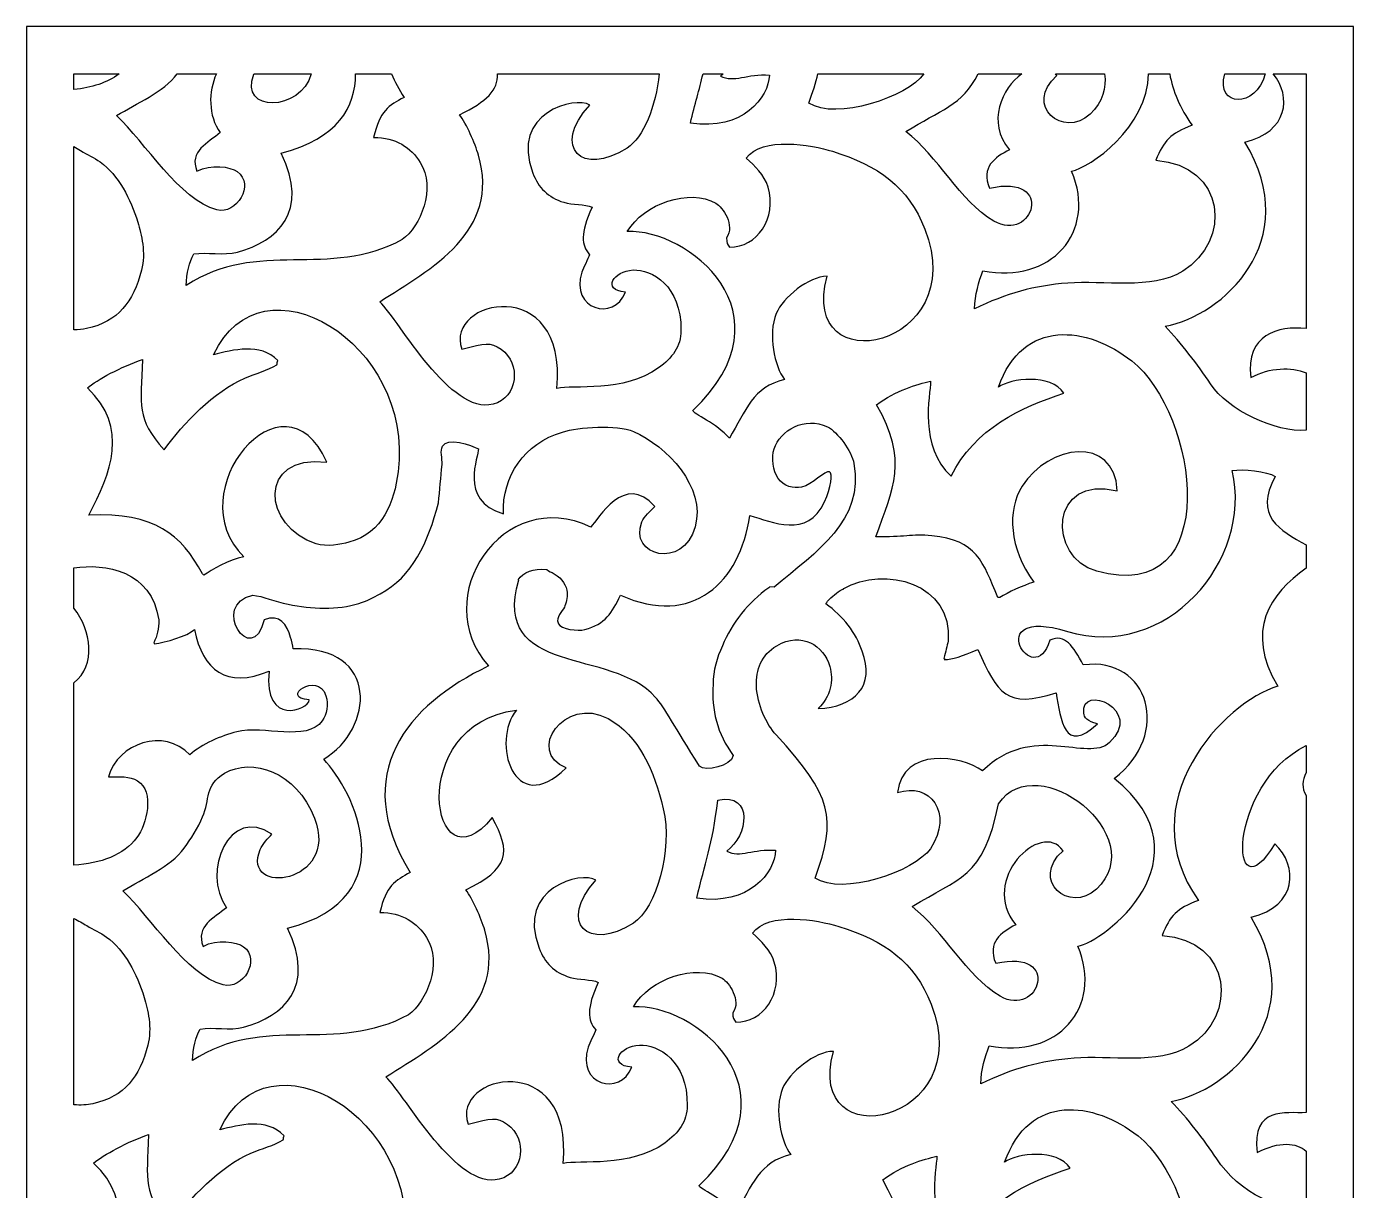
# Model space of a CAD drawing. Header units: centimetres. Extents: x 12.3 to 27.5, y -9.5 to 9.5.
# Drawn here: x 20.25 to 27.5, y 3.13 to 9.5 of the extents above; entities that cross this region are included whole.
import ezdxf

# ---------------------------------------------------------------- set-up
doc = ezdxf.new("R2010")
doc.units = ezdxf.units.CM
doc.header["$MEASUREMENT"] = 0
doc.layers.add('layer 1', color=7, linetype='Continuous')

msp = doc.modelspace()

# ---------------------------------------------------------------- linework, layer by layer
at = {"layer": 'layer 1', "color": 250}
for points, knots in [([(20.24544, -9.50001), (20.24544, -9.50001), (20.24544, 9.50001), (20.24544, 9.50001), (20.24544, 9.50001), (20.24544, 9.50001), (27.49999, 9.50001), (27.49999, 9.50001), (27.49999, 9.50001), (27.49999, 9.50001), (27.49999, -9.50001), (27.49999, -9.50001), (27.49999, -9.50001), (27.49999, -9.50001), (20.24544, -9.50001), (20.24544, -9.50001)], [0, 0, 0, 0, 0.2, 0.2, 0.2, 0.2, 0.4, 0.4, 0.4, 0.4, 0.6, 0.6, 0.6, 0.6, 1, 1, 1, 1]), ([(20.50453, 9.15568), (20.6018, 9.16544), (20.68674, 9.19218), (20.75177, 9.24092), (20.75177, 9.24092), (20.75177, 9.24092), (20.50453, 9.24092), (20.50453, 9.24092), (20.50453, 9.24092), (20.50453, 9.24092), (20.50453, 9.15568), (20.50453, 9.15568)], [0, 0, 0, 0, 0.25, 0.25, 0.25, 0.25, 0.5, 0.5, 0.5, 0.5, 1, 1, 1, 1]), ([(21.06976, 9.24092), (20.9932, 9.13972), (20.84633, 9.08071), (20.73787, 9.01272), (20.73787, 9.01272), (20.89406, 8.86561), (21.08095, 8.5523), (21.28661, 8.49733), (21.28661, 8.49733), (21.39316, 8.46884), (21.49493, 8.63668), (21.39742, 8.70654), (21.39742, 8.70654), (21.35927, 8.73387), (21.25338, 8.75042), (21.17666, 8.70823), (21.17666, 8.70823), (21.1328, 8.81901), (21.23771, 8.86358), (21.30418, 8.91979), (21.30418, 8.91979), (21.23819, 9.01273), (21.23904, 9.14535), (21.28325, 9.24092), (21.28325, 9.24092), (21.28325, 9.24092), (21.06976, 9.24092), (21.06976, 9.24092)], [0, 0, 0, 0, 0.125, 0.125, 0.125, 0.125, 0.25, 0.25, 0.25, 0.25, 0.375, 0.375, 0.375, 0.375, 0.5, 0.5, 0.5, 0.5, 0.625, 0.625, 0.625, 0.625, 0.75, 0.75, 0.75, 0.75, 1, 1, 1, 1]), ([(22.0441, 9.24092), (22.04524, 9.06187), (21.94827, 8.8875), (21.63764, 8.80735), (21.63764, 8.80735), (21.79319, 8.48544), (21.62025, 8.32763), (21.39803, 8.26637), (21.39803, 8.26637), (21.32397, 8.24595), (21.22999, 8.26873), (21.16011, 8.25643), (21.16011, 8.25643), (21.13464, 8.21361), (21.12116, 8.14906), (21.1188, 8.08398), (21.1188, 8.08398), (21.51133, 8.34151), (21.89514, 8.11467), (22.29975, 8.3346), (22.29975, 8.3346), (22.39842, 8.40444), (22.48627, 8.61694), (22.3982, 8.75673), (22.3982, 8.75673), (22.34746, 8.83727), (22.26355, 8.89594), (22.14321, 8.89281), (22.14321, 8.89281), (22.17556, 9.03883), (22.22653, 9.06818), (22.30925, 9.11252), (22.30925, 9.11252), (22.28216, 9.15638), (22.25944, 9.19917), (22.24066, 9.24092), (22.24066, 9.24092), (22.24066, 9.24092), (22.0441, 9.24092), (22.0441, 9.24092)], [0, 0, 0, 0, 0.0909091, 0.0909091, 0.0909091, 0.0909091, 0.1818182, 0.1818182, 0.1818182, 0.1818182, 0.2727273, 0.2727273, 0.2727273, 0.2727273, 0.3636364, 0.3636364, 0.3636364, 0.3636364, 0.4545455, 0.4545455, 0.4545455, 0.4545455, 0.5454545, 0.5454545, 0.5454545, 0.5454545, 0.6363636, 0.6363636, 0.6363636, 0.6363636, 0.7272727, 0.7272727, 0.7272727, 0.7272727, 0.8181818, 0.8181818, 0.8181818, 0.8181818, 1, 1, 1, 1]), ([(21.4897, 9.24092), (21.48936, 9.24016), (21.48903, 9.23941), (21.48873, 9.23867), (21.48873, 9.23867), (21.40108, 9.02571), (21.7478, 9.03433), (21.80161, 9.24092), (21.80161, 9.24092), (21.80161, 9.24092), (21.4897, 9.24092), (21.4897, 9.24092)], [0, 0, 0, 0, 0.25, 0.25, 0.25, 0.25, 0.5, 0.5, 0.5, 0.5, 1, 1, 1, 1]), ([(22.81992, 9.24092), (22.82381, 9.15436), (22.76321, 9.08945), (22.61262, 9.01758), (22.61262, 9.01758), (22.6514, 8.96733), (22.69674, 8.86238), (22.71624, 8.79648), (22.71624, 8.79648), (22.83914, 8.38094), (22.45702, 8.17206), (22.17618, 7.99539), (22.17618, 7.99539), (22.28892, 7.88387), (22.56191, 7.37512), (22.79568, 7.43466), (22.79568, 7.43466), (22.93274, 7.46956), (22.95041, 7.65842), (22.84052, 7.73493), (22.84052, 7.73493), (22.77711, 7.77907), (22.7555, 7.76693), (22.62585, 7.73629), (22.62585, 7.73629), (22.52628, 8.00639), (23.20205, 8.15497), (23.14524, 7.52094), (23.14524, 7.52094), (23.2331, 7.54174), (23.51127, 7.49566), (23.70027, 7.63274), (23.70027, 7.63274), (23.77591, 7.68762), (23.82297, 7.74971), (23.82343, 7.83855), (23.82343, 7.83855), (23.82469, 8.08355), (23.66513, 8.17304), (23.5618, 8.16861), (23.5618, 8.16861), (23.45519, 8.16405), (23.38636, 8.05964), (23.51974, 8.04738), (23.51974, 8.04738), (23.45845, 7.88526), (23.21527, 7.95199), (23.28157, 8.15673), (23.28157, 8.15673), (23.28903, 8.17977), (23.31613, 8.22948), (23.32306, 8.25161), (23.32306, 8.25161), (23.27832, 8.30706), (23.27123, 8.3658), (23.33705, 8.51153), (23.33705, 8.51153), (23.29789, 8.53007), (23.22955, 8.52391), (23.18248, 8.53864), (23.18248, 8.53864), (23.0957, 8.56579), (23.04396, 8.61871), (23.01331, 8.69863), (23.01331, 8.69863), (22.88623, 9.02998), (23.24887, 9.12183), (23.32425, 9.07037), (23.32425, 9.07037), (23.1136, 8.83801), (23.28244, 8.67655), (23.52872, 8.83515), (23.52872, 8.83515), (23.61656, 8.89171), (23.68745, 9.06533), (23.70412, 9.24092), (23.70412, 9.24092), (23.70412, 9.24092), (22.81992, 9.24092), (22.81992, 9.24092)], [0, 0, 0, 0, 0.047619, 0.047619, 0.047619, 0.047619, 0.0952381, 0.0952381, 0.0952381, 0.0952381, 0.1428571, 0.1428571, 0.1428571, 0.1428571, 0.1904762, 0.1904762, 0.1904762, 0.1904762, 0.2380952, 0.2380952, 0.2380952, 0.2380952, 0.2857143, 0.2857143, 0.2857143, 0.2857143, 0.3333333, 0.3333333, 0.3333333, 0.3333333, 0.3809524, 0.3809524, 0.3809524, 0.3809524, 0.4285714, 0.4285714, 0.4285714, 0.4285714, 0.4761905, 0.4761905, 0.4761905, 0.4761905, 0.5238095, 0.5238095, 0.5238095, 0.5238095, 0.5714286, 0.5714286, 0.5714286, 0.5714286, 0.6190476, 0.6190476, 0.6190476, 0.6190476, 0.6666667, 0.6666667, 0.6666667, 0.6666667, 0.7142857, 0.7142857, 0.7142857, 0.7142857, 0.7619048, 0.7619048, 0.7619048, 0.7619048, 0.8095238, 0.8095238, 0.8095238, 0.8095238, 0.8571429, 0.8571429, 0.8571429, 0.8571429, 0.9047619, 0.9047619, 0.9047619, 0.9047619, 1, 1, 1, 1]), ([(23.94401, 9.24092), (23.92322, 9.15335), (23.90005, 9.07788), (23.8751, 8.97177), (23.8751, 8.97177), (24.16026, 8.92801), (24.30362, 9.11178), (24.30665, 9.23405), (24.30665, 9.23405), (24.18668, 9.24446), (24.11185, 9.19003), (24.03924, 9.22929), (24.03924, 9.22929), (24.04435, 9.23286), (24.0493, 9.23676), (24.05408, 9.24092), (24.05408, 9.24092), (24.05408, 9.24092), (23.94401, 9.24092), (23.94401, 9.24092)], [0, 0, 0, 0, 0.1666667, 0.1666667, 0.1666667, 0.1666667, 0.3333333, 0.3333333, 0.3333333, 0.3333333, 0.5, 0.5, 0.5, 0.5, 0.6666667, 0.6666667, 0.6666667, 0.6666667, 1, 1, 1, 1]), ([(24.5717, 9.24092), (24.56036, 9.19308), (24.54364, 9.14088), (24.52225, 9.08181), (24.52225, 9.08181), (24.66951, 8.98286), (25.06224, 9.11508), (25.15134, 9.24092), (25.15134, 9.24092), (25.15134, 9.24092), (24.5717, 9.24092), (24.5717, 9.24092)], [0, 0, 0, 0, 0.25, 0.25, 0.25, 0.25, 0.5, 0.5, 0.5, 0.5, 1, 1, 1, 1]), ([(25.44813, 9.24092), (25.36322, 9.06901), (25.23929, 9.04236), (25.05241, 8.92556), (25.05241, 8.92556), (25.22805, 8.79319), (25.3473, 8.54502), (25.5344, 8.43591), (25.5344, 8.43591), (25.74553, 8.31279), (25.87664, 8.69838), (25.50983, 8.61599), (25.50983, 8.61599), (25.46107, 8.73018), (25.53978, 8.78516), (25.61918, 8.82619), (25.61918, 8.82619), (25.49345, 8.97784), (25.57699, 9.16272), (25.68727, 9.24092), (25.68727, 9.24092), (25.68727, 9.24092), (25.44813, 9.24092), (25.44813, 9.24092)], [0, 0, 0, 0, 0.1428571, 0.1428571, 0.1428571, 0.1428571, 0.2857143, 0.2857143, 0.2857143, 0.2857143, 0.4285714, 0.4285714, 0.4285714, 0.4285714, 0.5714286, 0.5714286, 0.5714286, 0.5714286, 0.7142857, 0.7142857, 0.7142857, 0.7142857, 1, 1, 1, 1]), ([(26.37895, 9.24092), (26.38053, 8.95303), (26.05485, 8.72397), (25.9592, 8.70958), (25.9592, 8.70958), (26.10069, 8.37476), (25.84336, 8.08947), (25.47453, 8.1647), (25.47453, 8.1647), (25.45199, 8.10479), (25.43039, 8.0346), (25.42765, 7.95586), (25.42765, 7.95586), (25.60148, 8.04093), (25.75437, 8.08248), (25.93861, 8.09707), (25.93861, 8.09707), (26.12951, 8.11218), (26.39799, 8.05821), (26.56626, 8.16197), (26.56626, 8.16197), (26.83551, 8.32797), (26.80468, 8.74082), (26.419, 8.76841), (26.419, 8.76841), (26.4634, 8.87679), (26.49855, 8.91371), (26.618, 8.95981), (26.618, 8.95981), (26.55108, 9.05372), (26.51228, 9.14832), (26.49519, 9.24092), (26.49519, 9.24092), (26.49519, 9.24092), (26.37895, 9.24092), (26.37895, 9.24092)], [0, 0, 0, 0, 0.1, 0.1, 0.1, 0.1, 0.2, 0.2, 0.2, 0.2, 0.3, 0.3, 0.3, 0.3, 0.4, 0.4, 0.4, 0.4, 0.5, 0.5, 0.5, 0.5, 0.6, 0.6, 0.6, 0.6, 0.7, 0.7, 0.7, 0.7, 0.8, 0.8, 0.8, 0.8, 1, 1, 1, 1]), ([(25.87139, 9.24092), (25.87386, 9.23799), (25.87627, 9.23495), (25.87858, 9.23166), (25.87858, 9.23166), (25.69344, 9.06959), (25.91537, 8.88389), (26.06006, 9.02107), (26.06006, 9.02107), (26.1303, 9.08765), (26.15102, 9.16506), (26.1388, 9.24092), (26.1388, 9.24092), (26.1388, 9.24092), (25.87139, 9.24092), (25.87139, 9.24092)], [0, 0, 0, 0, 0.2, 0.2, 0.2, 0.2, 0.4, 0.4, 0.4, 0.4, 0.6, 0.6, 0.6, 0.6, 1, 1, 1, 1]), ([(27.06121, 9.24092), (27.16296, 9.11776), (27.14208, 8.92329), (26.90599, 8.86817), (26.90599, 8.86817), (27.23495, 8.32515), (26.783, 7.91711), (26.46967, 7.8606), (26.46967, 7.8606), (26.55728, 7.76888), (26.64859, 7.65327), (26.71826, 7.54562), (26.71826, 7.54562), (26.81043, 7.40318), (27.07857, 7.27695), (27.2409, 7.29275), (27.2409, 7.29275), (27.2409, 7.29275), (27.2409, 7.60655), (27.2409, 7.60655), (27.2409, 7.60655), (27.15825, 7.63993), (27.04651, 7.6367), (26.9385, 7.58066), (26.9385, 7.58066), (26.91114, 7.8138), (27.08596, 7.86564), (27.2409, 7.84809), (27.2409, 7.84809), (27.2409, 7.84809), (27.2409, 9.24092), (27.2409, 9.24092), (27.2409, 9.24092), (27.2409, 9.24092), (27.06121, 9.24092), (27.06121, 9.24092)], [0, 0, 0, 0, 0.1, 0.1, 0.1, 0.1, 0.2, 0.2, 0.2, 0.2, 0.3, 0.3, 0.3, 0.3, 0.4, 0.4, 0.4, 0.4, 0.5, 0.5, 0.5, 0.5, 0.6, 0.6, 0.6, 0.6, 0.7, 0.7, 0.7, 0.7, 0.8, 0.8, 0.8, 0.8, 1, 1, 1, 1]), ([(26.79603, 9.24092), (26.74614, 9.05634), (26.96686, 9.05101), (27.01808, 9.24092), (27.01808, 9.24092), (27.01808, 9.24092), (26.79603, 9.24092), (26.79603, 9.24092)], [0, 0, 0, 0, 0.3333333, 0.3333333, 0.3333333, 0.3333333, 1, 1, 1, 1]), ([(23.52981, 8.37829), (23.85801, 8.3958), (24.44604, 7.93448), (23.88874, 7.39982), (23.88874, 7.39982), (23.89006, 7.38144), (24.01874, 7.32994), (24.08789, 7.24823), (24.08789, 7.24823), (24.17717, 7.39986), (24.2172, 7.53051), (24.38972, 7.5693), (24.38972, 7.5693), (24.33469, 7.64059), (24.2975, 7.81779), (24.34429, 7.93095), (24.34429, 7.93095), (24.37987, 8.01705), (24.52247, 8.13454), (24.62261, 8.13399), (24.62261, 8.13399), (24.4593, 7.54208), (25.41247, 7.7382), (25.15648, 8.39276), (25.15648, 8.39276), (25.06664, 8.62244), (24.90224, 8.74065), (24.65201, 8.81784), (24.65201, 8.81784), (24.53596, 8.85362), (24.26738, 8.89968), (24.18045, 8.78061), (24.18045, 8.78061), (24.22607, 8.73698), (24.27974, 8.68908), (24.29941, 8.622), (24.29941, 8.622), (24.34957, 8.45099), (24.23798, 8.29099), (24.08936, 8.29432), (24.08936, 8.29432), (24.07837, 8.31173), (24.07173, 8.31338), (24.07249, 8.34504), (24.07249, 8.34504), (24.12056, 8.41264), (24.05116, 8.51203), (24.01375, 8.53396), (24.01375, 8.53396), (23.87183, 8.61713), (23.61915, 8.53185), (23.52981, 8.37829)], [0, 0, 0, 0, 0.0714286, 0.0714286, 0.0714286, 0.0714286, 0.1428571, 0.1428571, 0.1428571, 0.1428571, 0.2142857, 0.2142857, 0.2142857, 0.2142857, 0.2857143, 0.2857143, 0.2857143, 0.2857143, 0.3571429, 0.3571429, 0.3571429, 0.3571429, 0.4285714, 0.4285714, 0.4285714, 0.4285714, 0.5, 0.5, 0.5, 0.5, 0.5714286, 0.5714286, 0.5714286, 0.5714286, 0.6428571, 0.6428571, 0.6428571, 0.6428571, 0.7142857, 0.7142857, 0.7142857, 0.7142857, 0.7857143, 0.7857143, 0.7857143, 0.7857143, 0.8571429, 0.8571429, 0.8571429, 0.8571429, 1, 1, 1, 1]), ([(20.50453, 7.8406), (20.52874, 7.8405), (20.55214, 7.84298), (20.57322, 7.84779), (20.57322, 7.84779), (20.74818, 7.88769), (20.82815, 7.99326), (20.87445, 8.16838), (20.87445, 8.16838), (20.89882, 8.26057), (20.87389, 8.36507), (20.85424, 8.42933), (20.85424, 8.42933), (20.81489, 8.55804), (20.74763, 8.68709), (20.64865, 8.75936), (20.64865, 8.75936), (20.61447, 8.7843), (20.57696, 8.79795), (20.54073, 8.82173), (20.54073, 8.82173), (20.52929, 8.82923), (20.51717, 8.83646), (20.50453, 8.84343), (20.50453, 8.84343), (20.50453, 8.84343), (20.50453, 7.8406), (20.50453, 7.8406)], [0, 0, 0, 0, 0.125, 0.125, 0.125, 0.125, 0.25, 0.25, 0.25, 0.25, 0.375, 0.375, 0.375, 0.375, 0.5, 0.5, 0.5, 0.5, 0.625, 0.625, 0.625, 0.625, 0.75, 0.75, 0.75, 0.75, 1, 1, 1, 1]), ([(20.57797, 7.52331), (20.80854, 7.30721), (20.70635, 7.05634), (20.5862, 6.82871), (20.5862, 6.82871), (20.94778, 6.84175), (21.09131, 6.72255), (21.2076, 6.50613), (21.2076, 6.50613), (21.2097, 6.50375), (21.21197, 6.50155), (21.21447, 6.49956), (21.21447, 6.49956), (21.25778, 6.52832), (21.34873, 6.58611), (21.43413, 6.59973), (21.43413, 6.59973), (21.06997, 6.95587), (21.65224, 7.6482), (21.88697, 7.11828), (21.88697, 7.11828), (21.50153, 7.16394), (21.53854, 6.76085), (21.82897, 6.67105), (21.82897, 6.67105), (21.88655, 6.65325), (21.96315, 6.66757), (22.00737, 6.67983), (22.00737, 6.67983), (22.19637, 6.7322), (22.25576, 6.9004), (22.27676, 7.06436), (22.27676, 7.06436), (22.36758, 7.77354), (21.52842, 8.26894), (21.26823, 7.70525), (21.26823, 7.70525), (21.37317, 7.73122), (21.52299, 7.77331), (21.61908, 7.67277), (21.61908, 7.67277), (21.61528, 7.6682), (21.61705, 7.65781), (21.61389, 7.65002), (21.61389, 7.65002), (21.56194, 7.61945), (21.49842, 7.60258), (21.43828, 7.57721), (21.43828, 7.57721), (21.27264, 7.50734), (21.10258, 7.33026), (20.99751, 7.18449), (20.99751, 7.18449), (20.84432, 7.36099), (20.86975, 7.42166), (20.87861, 7.67892), (20.87861, 7.67892), (20.76556, 7.64184), (20.62937, 7.56684), (20.57797, 7.52331)], [0, 0, 0, 0, 0.0625, 0.0625, 0.0625, 0.0625, 0.125, 0.125, 0.125, 0.125, 0.1875, 0.1875, 0.1875, 0.1875, 0.25, 0.25, 0.25, 0.25, 0.3125, 0.3125, 0.3125, 0.3125, 0.375, 0.375, 0.375, 0.375, 0.4375, 0.4375, 0.4375, 0.4375, 0.5, 0.5, 0.5, 0.5, 0.5625, 0.5625, 0.5625, 0.5625, 0.625, 0.625, 0.625, 0.625, 0.6875, 0.6875, 0.6875, 0.6875, 0.75, 0.75, 0.75, 0.75, 0.8125, 0.8125, 0.8125, 0.8125, 0.875, 0.875, 0.875, 0.875, 1, 1, 1, 1]), ([(24.89239, 7.43158), (25.06902, 7.12389), (24.98432, 6.97778), (24.88893, 6.7099), (24.88893, 6.7099), (25.0411, 6.70584), (25.08395, 6.72612), (25.19501, 6.71515), (25.19501, 6.71515), (25.44063, 6.69092), (25.47456, 6.57354), (25.55577, 6.37785), (25.55577, 6.37785), (25.55938, 6.37747), (25.5632, 6.37742), (25.56705, 6.37766), (25.56705, 6.37766), (25.61336, 6.40741), (25.68871, 6.44057), (25.75185, 6.46223), (25.75185, 6.46223), (25.61669, 6.64507), (25.60607, 6.85419), (25.68893, 6.98619), (25.68893, 6.98619), (25.83255, 7.215), (26.19265, 7.26894), (26.20876, 6.96126), (26.20876, 6.96126), (25.83768, 7.0534), (25.82396, 6.59669), (26.0961, 6.52124), (26.0961, 6.52124), (26.79715, 6.3269), (26.65146, 7.38597), (26.28776, 7.67172), (26.28776, 7.67172), (26.04683, 7.86097), (25.69343, 7.90906), (25.55847, 7.52743), (25.55847, 7.52743), (25.62347, 7.57689), (25.84499, 7.60409), (25.91741, 7.49464), (25.91741, 7.49464), (25.68747, 7.42184), (25.42759, 7.30011), (25.30054, 7.04072), (25.30054, 7.04072), (25.12212, 7.20442), (25.18534, 7.4842), (25.18831, 7.56046), (25.18831, 7.56046), (25.11357, 7.54361), (24.99944, 7.50982), (24.89239, 7.43158)], [0, 0, 0, 0, 0.0666667, 0.0666667, 0.0666667, 0.0666667, 0.1333333, 0.1333333, 0.1333333, 0.1333333, 0.2, 0.2, 0.2, 0.2, 0.2666667, 0.2666667, 0.2666667, 0.2666667, 0.3333333, 0.3333333, 0.3333333, 0.3333333, 0.4, 0.4, 0.4, 0.4, 0.4666667, 0.4666667, 0.4666667, 0.4666667, 0.5333333, 0.5333333, 0.5333333, 0.5333333, 0.6, 0.6, 0.6, 0.6, 0.6666667, 0.6666667, 0.6666667, 0.6666667, 0.7333333, 0.7333333, 0.7333333, 0.7333333, 0.8, 0.8, 0.8, 0.8, 0.8666667, 0.8666667, 0.8666667, 0.8666667, 1, 1, 1, 1]), ([(23.99873, 5.90161), (24.00037, 5.9798), (24.01916, 6.04931), (24.04987, 6.11259), (24.04987, 6.11259), (24.1023, 6.23887), (24.19094, 6.35192), (24.30342, 6.43087), (24.30342, 6.43087), (24.30342, 6.43087), (24.30986, 6.43537), (24.30986, 6.43537), (24.30986, 6.43537), (24.30986, 6.43537), (24.33327, 6.43473), (24.33327, 6.43473), (24.33327, 6.43473), (24.56638, 6.62925), (24.82618, 6.80087), (24.76932, 7.11064), (24.76932, 7.11064), (24.75722, 7.1766), (24.67981, 7.28378), (24.62411, 7.31108), (24.62411, 7.31108), (24.50024, 7.37176), (24.36429, 7.28971), (24.333, 7.19122), (24.333, 7.19122), (24.31736, 7.14197), (24.32489, 7.07072), (24.35503, 7.02824), (24.35503, 7.02824), (24.38516, 6.98578), (24.43792, 6.97209), (24.48253, 6.98151), (24.48253, 6.98151), (24.54295, 6.99428), (24.61014, 7.07332), (24.63503, 7.06466), (24.63503, 7.06466), (24.65436, 7.05793), (24.64475, 6.97841), (24.6082, 6.90038), (24.6082, 6.90038), (24.51292, 6.69697), (24.32341, 6.79193), (24.19986, 6.82585), (24.19986, 6.82585), (24.14753, 6.46171), (23.88729, 6.21213), (23.49235, 6.39061), (23.49235, 6.39061), (23.44812, 6.2946), (23.40817, 6.23088), (23.29837, 6.20219), (23.29837, 6.20219), (23.2596, 6.19207), (23.1668, 6.20485), (23.15305, 6.23362), (23.15305, 6.23362), (23.15305, 6.23362), (23.15384, 6.23503), (23.15384, 6.23503), (23.15384, 6.23503), (23.15292, 6.23626), (23.15213, 6.23754), (23.15151, 6.23883), (23.15151, 6.23883), (23.138, 6.26662), (23.17617, 6.30331), (23.18586, 6.32468), (23.18586, 6.32468), (23.19543, 6.34575), (23.20088, 6.37473), (23.20192, 6.40423), (23.20192, 6.40423), (23.19696, 6.44254), (23.17644, 6.47834), (23.13095, 6.50719), (23.13095, 6.50719), (23.11346, 6.51828), (23.10323, 6.51712), (23.0905, 6.53115), (23.0905, 6.53115), (23.01465, 6.53887), (22.96263, 6.51501), (22.93255, 6.47341), (22.93255, 6.47341), (22.93255, 6.47341), (22.93604, 6.47331), (22.93604, 6.47331), (22.93604, 6.47331), (22.78502, 5.93964), (23.44857, 6.10486), (23.68388, 5.83126), (23.68388, 5.83126), (23.73348, 5.77885), (23.78953, 5.66845), (23.92472, 5.45458), (23.92472, 5.45458), (23.95377, 5.42574), (24.09954, 5.45378), (24.10906, 5.51343), (24.10906, 5.51343), (24.02132, 5.63107), (23.98869, 5.76738), (23.99873, 5.90161)], [0, 0, 0, 0, 0.0357143, 0.0357143, 0.0357143, 0.0357143, 0.0714286, 0.0714286, 0.0714286, 0.0714286, 0.1071429, 0.1071429, 0.1071429, 0.1071429, 0.1428571, 0.1428571, 0.1428571, 0.1428571, 0.1785714, 0.1785714, 0.1785714, 0.1785714, 0.2142857, 0.2142857, 0.2142857, 0.2142857, 0.25, 0.25, 0.25, 0.25, 0.2857143, 0.2857143, 0.2857143, 0.2857143, 0.3214286, 0.3214286, 0.3214286, 0.3214286, 0.3571429, 0.3571429, 0.3571429, 0.3571429, 0.3928571, 0.3928571, 0.3928571, 0.3928571, 0.4285714, 0.4285714, 0.4285714, 0.4285714, 0.4642857, 0.4642857, 0.4642857, 0.4642857, 0.5, 0.5, 0.5, 0.5, 0.5357143, 0.5357143, 0.5357143, 0.5357143, 0.5714286, 0.5714286, 0.5714286, 0.5714286, 0.6071429, 0.6071429, 0.6071429, 0.6071429, 0.6428571, 0.6428571, 0.6428571, 0.6428571, 0.6785714, 0.6785714, 0.6785714, 0.6785714, 0.7142857, 0.7142857, 0.7142857, 0.7142857, 0.75, 0.75, 0.75, 0.75, 0.7857143, 0.7857143, 0.7857143, 0.7857143, 0.8214286, 0.8214286, 0.8214286, 0.8214286, 0.8571429, 0.8571429, 0.8571429, 0.8571429, 0.8928571, 0.8928571, 0.8928571, 0.8928571, 0.9285714, 0.9285714, 0.9285714, 0.9285714, 1, 1, 1, 1]), ([(22.77169, 6.00317), (22.438, 6.37501), (22.84839, 6.99474), (23.32986, 6.76209), (23.32986, 6.76209), (23.37016, 6.80476), (23.51541, 7.06525), (23.68017, 6.87576), (23.68017, 6.87576), (23.65839, 6.85287), (23.62138, 6.82069), (23.60932, 6.79092), (23.60932, 6.79092), (23.53457, 6.60642), (23.83534, 6.5259), (23.90094, 6.76459), (23.90094, 6.76459), (23.96072, 6.98209), (23.74743, 7.20483), (23.56359, 7.28554), (23.56359, 7.28554), (23.4725, 7.32553), (23.26266, 7.30924), (23.17521, 7.28256), (23.17521, 7.28256), (22.96736, 7.21916), (22.84529, 7.04318), (22.8522, 6.83466), (22.8522, 6.83466), (22.60113, 6.91027), (22.72106, 7.15349), (22.71584, 7.19019), (22.71584, 7.19019), (22.67781, 7.21014), (22.5429, 7.25764), (22.5198, 7.20474), (22.5198, 7.20474), (22.50501, 7.18135), (22.51979, 7.13763), (22.51703, 7.10431), (22.51703, 7.10431), (22.51053, 7.03445), (22.50403, 6.96456), (22.49754, 6.89471), (22.49754, 6.89471), (22.44101, 6.68157), (22.35581, 6.48928), (22.17793, 6.39814), (22.17793, 6.39814), (22.14246, 6.37595), (22.1039, 6.35787), (22.06207, 6.34484), (22.06207, 6.34484), (21.94822, 6.30935), (21.80293, 6.3139), (21.6759, 6.34068), (21.6759, 6.34068), (21.60312, 6.35603), (21.53727, 6.38479), (21.48253, 6.39013), (21.48253, 6.39013), (21.24553, 6.34218), (21.47849, 5.98181), (21.54397, 6.2558), (21.54397, 6.2558), (21.63128, 6.29077), (21.66917, 6.22836), (21.68894, 6.15956), (21.68894, 6.15956), (21.69529, 6.1386), (21.69987, 6.11682), (21.70357, 6.09684), (21.70357, 6.09684), (22.17939, 6.11354), (22.14538, 5.65897), (21.87009, 5.49304), (21.87009, 5.49304), (22.0324, 5.32537), (22.32673, 4.73775), (21.67191, 4.5688), (21.67191, 4.5688), (21.82746, 4.24688), (21.65452, 4.08907), (21.4323, 4.02781), (21.4323, 4.02781), (21.35824, 4.0074), (21.26426, 4.03017), (21.19438, 4.01787), (21.19438, 4.01787), (21.16891, 3.97505), (21.15542, 3.9105), (21.15307, 3.84542), (21.15307, 3.84542), (21.5456, 4.10296), (21.92941, 3.87611), (22.33402, 4.09604), (22.33402, 4.09604), (22.43269, 4.16588), (22.52054, 4.37839), (22.43247, 4.51817), (22.43247, 4.51817), (22.38173, 4.59871), (22.29782, 4.65738), (22.17748, 4.65425), (22.17748, 4.65425), (22.20983, 4.80027), (22.2608, 4.82963), (22.34352, 4.87396), (22.34352, 4.87396), (22.01118, 5.41212), (22.3249, 5.79094), (22.77169, 6.00317)], [0, 0, 0, 0, 0.0344828, 0.0344828, 0.0344828, 0.0344828, 0.0689655, 0.0689655, 0.0689655, 0.0689655, 0.1034483, 0.1034483, 0.1034483, 0.1034483, 0.137931, 0.137931, 0.137931, 0.137931, 0.1724138, 0.1724138, 0.1724138, 0.1724138, 0.2068966, 0.2068966, 0.2068966, 0.2068966, 0.2413793, 0.2413793, 0.2413793, 0.2413793, 0.2758621, 0.2758621, 0.2758621, 0.2758621, 0.3103448, 0.3103448, 0.3103448, 0.3103448, 0.3448276, 0.3448276, 0.3448276, 0.3448276, 0.3793103, 0.3793103, 0.3793103, 0.3793103, 0.4137931, 0.4137931, 0.4137931, 0.4137931, 0.4482759, 0.4482759, 0.4482759, 0.4482759, 0.4827586, 0.4827586, 0.4827586, 0.4827586, 0.5172414, 0.5172414, 0.5172414, 0.5172414, 0.5517241, 0.5517241, 0.5517241, 0.5517241, 0.5862069, 0.5862069, 0.5862069, 0.5862069, 0.6206897, 0.6206897, 0.6206897, 0.6206897, 0.6551724, 0.6551724, 0.6551724, 0.6551724, 0.6896552, 0.6896552, 0.6896552, 0.6896552, 0.7241379, 0.7241379, 0.7241379, 0.7241379, 0.7586207, 0.7586207, 0.7586207, 0.7586207, 0.7931034, 0.7931034, 0.7931034, 0.7931034, 0.8275862, 0.8275862, 0.8275862, 0.8275862, 0.862069, 0.862069, 0.862069, 0.862069, 0.8965517, 0.8965517, 0.8965517, 0.8965517, 0.9310345, 0.9310345, 0.9310345, 0.9310345, 1, 1, 1, 1]), ([(27.2409, 6.6664), (27.09809, 6.74247), (26.95176, 6.82554), (27.07267, 7.03971), (27.07267, 7.03971), (27.02683, 7.06802), (26.89303, 7.08268), (26.83765, 7.0718), (26.83765, 7.0718), (26.95156, 6.5789), (26.47449, 6.02788), (25.93626, 6.19218), (25.93626, 6.19218), (25.45528, 6.33892), (25.75619, 5.85427), (25.83995, 6.14437), (25.83995, 6.14437), (25.92584, 6.18249), (25.96635, 6.11003), (26.02312, 6.00878), (26.02312, 6.00878), (26.38356, 6.05688), (26.50725, 5.62991), (26.19239, 5.38829), (26.19239, 5.38829), (26.73228, 4.94721), (26.12966, 4.49151), (25.99347, 4.47103), (25.99347, 4.47103), (26.13496, 4.1362), (25.87763, 3.85091), (25.5088, 3.92615), (25.5088, 3.92615), (25.48626, 3.86623), (25.46466, 3.79605), (25.46192, 3.7173), (25.46192, 3.7173), (25.63575, 3.80237), (25.78863, 3.84393), (25.97288, 3.85851), (25.97288, 3.85851), (26.16378, 3.87363), (26.43226, 3.81965), (26.60053, 3.92341), (26.60053, 3.92341), (26.86978, 4.08941), (26.83896, 4.50227), (26.45327, 4.52985), (26.45327, 4.52985), (26.49767, 4.63824), (26.53283, 4.67515), (26.65227, 4.72125), (26.65227, 4.72125), (26.27252, 5.25417), (26.79488, 5.80959), (27.08644, 5.89183), (27.08644, 5.89183), (26.90362, 6.19699), (27.04494, 6.39834), (27.2409, 6.53757), (27.2409, 6.53757), (27.2409, 6.53757), (27.2409, 6.6664), (27.2409, 6.6664)], [0, 0, 0, 0, 0.0588235, 0.0588235, 0.0588235, 0.0588235, 0.1176471, 0.1176471, 0.1176471, 0.1176471, 0.1764706, 0.1764706, 0.1764706, 0.1764706, 0.2352941, 0.2352941, 0.2352941, 0.2352941, 0.2941176, 0.2941176, 0.2941176, 0.2941176, 0.3529412, 0.3529412, 0.3529412, 0.3529412, 0.4117647, 0.4117647, 0.4117647, 0.4117647, 0.4705882, 0.4705882, 0.4705882, 0.4705882, 0.5294118, 0.5294118, 0.5294118, 0.5294118, 0.5882353, 0.5882353, 0.5882353, 0.5882353, 0.6470588, 0.6470588, 0.6470588, 0.6470588, 0.7058824, 0.7058824, 0.7058824, 0.7058824, 0.7647059, 0.7647059, 0.7647059, 0.7647059, 0.8235294, 0.8235294, 0.8235294, 0.8235294, 0.8823529, 0.8823529, 0.8823529, 0.8823529, 1, 1, 1, 1]), ([(20.50453, 4.91442), (20.65247, 4.92314), (20.77538, 4.96769), (20.84868, 5.06442), (20.84868, 5.06442), (20.90145, 5.13403), (20.94747, 5.31821), (20.85269, 5.37494), (20.85269, 5.37494), (20.80823, 5.40155), (20.7555, 5.39725), (20.69342, 5.39762), (20.69342, 5.39762), (20.74424, 5.57896), (20.99715, 5.67026), (21.13761, 5.51668), (21.13761, 5.51668), (21.20499, 5.57615), (21.30909, 5.62163), (21.39458, 5.64321), (21.39458, 5.64321), (21.54295, 5.68068), (21.77699, 5.58494), (21.8622, 5.7034), (21.8622, 5.7034), (21.88631, 5.73691), (21.89701, 5.79458), (21.88219, 5.83992), (21.88219, 5.83992), (21.83648, 5.97971), (21.62458, 5.8257), (21.79118, 5.81881), (21.79118, 5.81881), (21.78873, 5.76046), (21.53848, 5.67098), (21.57231, 5.97523), (21.57231, 5.97523), (21.33692, 5.87797), (21.20985, 5.97987), (21.16293, 6.20292), (21.16293, 6.20292), (21.12433, 6.1659), (21.00627, 6.13161), (20.94237, 6.1245), (20.94237, 6.1245), (20.94341, 6.12641), (20.94427, 6.12833), (20.94525, 6.13024), (20.94525, 6.13024), (20.94525, 6.13024), (20.94083, 6.12971), (20.94083, 6.12971), (20.94083, 6.12971), (20.96033, 6.16562), (20.96894, 6.20924), (20.96801, 6.25479), (20.96801, 6.25479), (20.93166, 6.52502), (20.67281, 6.56564), (20.50453, 6.53996), (20.50453, 6.53996), (20.50453, 6.53996), (20.50453, 6.31853), (20.50453, 6.31853), (20.50453, 6.31853), (20.60223, 6.19724), (20.6257, 6.00931), (20.50453, 5.91069), (20.50453, 5.91069), (20.50453, 5.91069), (20.50453, 4.91442), (20.50453, 4.91442)], [0, 0, 0, 0, 0.0526316, 0.0526316, 0.0526316, 0.0526316, 0.1052632, 0.1052632, 0.1052632, 0.1052632, 0.1578947, 0.1578947, 0.1578947, 0.1578947, 0.2105263, 0.2105263, 0.2105263, 0.2105263, 0.2631579, 0.2631579, 0.2631579, 0.2631579, 0.3157895, 0.3157895, 0.3157895, 0.3157895, 0.3684211, 0.3684211, 0.3684211, 0.3684211, 0.4210526, 0.4210526, 0.4210526, 0.4210526, 0.4736842, 0.4736842, 0.4736842, 0.4736842, 0.5263158, 0.5263158, 0.5263158, 0.5263158, 0.5789474, 0.5789474, 0.5789474, 0.5789474, 0.6315789, 0.6315789, 0.6315789, 0.6315789, 0.6842105, 0.6842105, 0.6842105, 0.6842105, 0.7368421, 0.7368421, 0.7368421, 0.7368421, 0.7894737, 0.7894737, 0.7894737, 0.7894737, 0.8421053, 0.8421053, 0.8421053, 0.8421053, 0.8947368, 0.8947368, 0.8947368, 0.8947368, 1, 1, 1, 1]), ([(25.87443, 5.85697), (25.60348, 5.76866), (25.55437, 5.85048), (25.44696, 6.09261), (25.44696, 6.09261), (25.35976, 6.05586), (25.30695, 6.03924), (25.26273, 6.03831), (25.26273, 6.03831), (25.26329, 6.0401), (25.26375, 6.04183), (25.2643, 6.04361), (25.2643, 6.04361), (25.2643, 6.04361), (25.26119, 6.04352), (25.26119, 6.04352), (25.26119, 6.04352), (25.27061, 6.08266), (25.27874, 6.11229), (25.28343, 6.13893), (25.28343, 6.13893), (25.31106, 6.45355), (24.93951, 6.55582), (24.70961, 6.42434), (24.70961, 6.42434), (24.70961, 6.42434), (24.71384, 6.42422), (24.71384, 6.42422), (24.71384, 6.42422), (24.71097, 6.42346), (24.7082, 6.4227), (24.70551, 6.42191), (24.70551, 6.42191), (24.67573, 6.4044), (24.6484, 6.38293), (24.62476, 6.3574), (24.62476, 6.3574), (24.62157, 6.35277), (24.61833, 6.34778), (24.61501, 6.3424), (24.61501, 6.3424), (24.70849, 6.27905), (24.78158, 6.1815), (24.8135, 6.08473), (24.8135, 6.08473), (24.88828, 5.89389), (24.77302, 5.77877), (24.57298, 5.77016), (24.57298, 5.77016), (24.64351, 5.83491), (24.65881, 5.92478), (24.63702, 6.00103), (24.63702, 6.00103), (24.60201, 6.1138), (24.48528, 6.19426), (24.3466, 6.11386), (24.3466, 6.11386), (24.26219, 6.06493), (24.23349, 5.98078), (24.23687, 5.89328), (24.23687, 5.89328), (24.23687, 5.89328), (24.23556, 5.89332), (24.23556, 5.89332), (24.23556, 5.89332), (24.24096, 5.79115), (24.28935, 5.68529), (24.34336, 5.62624), (24.34336, 5.62624), (24.65036, 5.29061), (24.67654, 5.17468), (24.55652, 4.84326), (24.55652, 4.84326), (24.70442, 4.74387), (25.1, 4.87769), (25.1868, 5.00401), (25.1868, 5.00401), (25.31689, 5.20013), (25.18198, 5.37198), (25.00797, 5.31045), (25.00797, 5.31045), (25.03447, 5.56368), (25.35776, 5.51244), (25.47267, 5.4301), (25.47267, 5.4301), (25.7455, 5.69759), (26.04504, 5.47142), (26.16673, 5.58454), (26.16673, 5.58454), (26.35665, 5.76108), (26.00597, 5.91315), (26.0255, 5.74495), (26.0255, 5.74495), (26.02811, 5.72252), (26.04371, 5.6997), (26.10103, 5.68685), (26.10103, 5.68685), (25.91809, 5.51565), (25.8994, 5.70826), (25.87443, 5.85697)], [0, 0, 0, 0, 0.0384615, 0.0384615, 0.0384615, 0.0384615, 0.0769231, 0.0769231, 0.0769231, 0.0769231, 0.1153846, 0.1153846, 0.1153846, 0.1153846, 0.1538462, 0.1538462, 0.1538462, 0.1538462, 0.1923077, 0.1923077, 0.1923077, 0.1923077, 0.2307692, 0.2307692, 0.2307692, 0.2307692, 0.2692308, 0.2692308, 0.2692308, 0.2692308, 0.3076923, 0.3076923, 0.3076923, 0.3076923, 0.3461538, 0.3461538, 0.3461538, 0.3461538, 0.3846154, 0.3846154, 0.3846154, 0.3846154, 0.4230769, 0.4230769, 0.4230769, 0.4230769, 0.4615385, 0.4615385, 0.4615385, 0.4615385, 0.5, 0.5, 0.5, 0.5, 0.5384615, 0.5384615, 0.5384615, 0.5384615, 0.5769231, 0.5769231, 0.5769231, 0.5769231, 0.6153846, 0.6153846, 0.6153846, 0.6153846, 0.6538462, 0.6538462, 0.6538462, 0.6538462, 0.6923077, 0.6923077, 0.6923077, 0.6923077, 0.7307692, 0.7307692, 0.7307692, 0.7307692, 0.7692308, 0.7692308, 0.7692308, 0.7692308, 0.8076923, 0.8076923, 0.8076923, 0.8076923, 0.8461538, 0.8461538, 0.8461538, 0.8461538, 0.8846154, 0.8846154, 0.8846154, 0.8846154, 0.9230769, 0.9230769, 0.9230769, 0.9230769, 1, 1, 1, 1]), ([(22.21045, 3.75684), (22.32319, 3.64532), (22.59618, 3.13656), (22.82995, 3.1961), (22.82995, 3.1961), (22.96701, 3.23101), (22.98468, 3.41986), (22.87479, 3.49637), (22.87479, 3.49637), (22.81138, 3.54051), (22.78976, 3.52837), (22.66012, 3.49773), (22.66012, 3.49773), (22.56055, 3.76783), (23.23632, 3.91642), (23.17951, 3.28239), (23.17951, 3.28239), (23.26737, 3.30319), (23.54554, 3.2571), (23.73454, 3.39419), (23.73454, 3.39419), (23.81018, 3.44906), (23.85724, 3.51115), (23.8577, 3.59999), (23.8577, 3.59999), (23.85896, 3.84499), (23.6994, 3.93449), (23.59607, 3.93005), (23.59607, 3.93005), (23.48946, 3.92549), (23.42063, 3.82109), (23.55401, 3.80883), (23.55401, 3.80883), (23.49272, 3.64671), (23.24954, 3.71344), (23.31584, 3.91818), (23.31584, 3.91818), (23.32331, 3.94121), (23.3504, 3.99092), (23.35733, 4.01306), (23.35733, 4.01306), (23.31258, 4.0685), (23.3055, 4.12725), (23.37132, 4.27297), (23.37132, 4.27297), (23.33216, 4.29152), (23.26382, 4.28536), (23.21675, 4.30008), (23.21675, 4.30008), (23.12997, 4.32724), (23.07823, 4.38016), (23.04757, 4.46007), (23.04757, 4.46007), (22.9205, 4.79143), (23.28314, 4.88327), (23.35852, 4.83181), (23.35852, 4.83181), (23.14787, 4.59945), (23.31671, 4.43799), (23.56299, 4.5966), (23.56299, 4.5966), (23.68892, 4.67768), (23.78005, 4.99934), (23.72646, 5.2225), (23.72646, 5.2225), (23.67665, 5.42979), (23.59523, 5.62264), (23.42485, 5.71507), (23.42485, 5.71507), (23.1851, 5.84511), (22.97374, 5.53085), (23.19498, 5.44592), (23.19498, 5.44592), (22.90801, 5.16276), (22.78444, 5.59384), (22.92361, 5.76089), (22.92361, 5.76089), (22.31178, 5.69128), (22.45518, 4.75501), (22.79094, 5.17411), (22.79094, 5.17411), (22.89778, 4.98666), (22.88222, 4.89133), (22.64689, 4.77903), (22.64689, 4.77903), (22.68567, 4.72878), (22.73101, 4.62382), (22.75051, 4.55792), (22.75051, 4.55792), (22.87341, 4.14238), (22.49129, 3.9335), (22.21045, 3.75684)], [0, 0, 0, 0, 0.0416667, 0.0416667, 0.0416667, 0.0416667, 0.0833333, 0.0833333, 0.0833333, 0.0833333, 0.125, 0.125, 0.125, 0.125, 0.1666667, 0.1666667, 0.1666667, 0.1666667, 0.2083333, 0.2083333, 0.2083333, 0.2083333, 0.25, 0.25, 0.25, 0.25, 0.2916667, 0.2916667, 0.2916667, 0.2916667, 0.3333333, 0.3333333, 0.3333333, 0.3333333, 0.375, 0.375, 0.375, 0.375, 0.4166667, 0.4166667, 0.4166667, 0.4166667, 0.4583333, 0.4583333, 0.4583333, 0.4583333, 0.5, 0.5, 0.5, 0.5, 0.5416667, 0.5416667, 0.5416667, 0.5416667, 0.5833333, 0.5833333, 0.5833333, 0.5833333, 0.625, 0.625, 0.625, 0.625, 0.6666667, 0.6666667, 0.6666667, 0.6666667, 0.7083333, 0.7083333, 0.7083333, 0.7083333, 0.75, 0.75, 0.75, 0.75, 0.7916667, 0.7916667, 0.7916667, 0.7916667, 0.8333333, 0.8333333, 0.8333333, 0.8333333, 0.875, 0.875, 0.875, 0.875, 0.9166667, 0.9166667, 0.9166667, 0.9166667, 1, 1, 1, 1]), ([(25.5441, 4.37743), (25.49534, 4.49163), (25.57405, 4.5466), (25.65345, 4.58764), (25.65345, 4.58764), (25.45044, 4.83251), (25.79303, 5.16415), (25.91285, 4.9931), (25.91285, 4.9931), (25.72771, 4.83103), (25.94964, 4.64534), (26.09433, 4.78252), (26.09433, 4.78252), (26.39865, 5.07097), (25.77488, 5.56275), (25.55899, 5.25011), (25.55899, 5.25011), (25.4774, 4.83795), (25.33974, 4.84518), (25.08668, 4.687), (25.08668, 4.687), (25.26232, 4.55463), (25.38157, 4.30646), (25.56867, 4.19735), (25.56867, 4.19735), (25.7798, 4.07423), (25.91091, 4.45982), (25.5441, 4.37743)], [0, 0, 0, 0, 0.125, 0.125, 0.125, 0.125, 0.25, 0.25, 0.25, 0.25, 0.375, 0.375, 0.375, 0.375, 0.5, 0.5, 0.5, 0.5, 0.625, 0.625, 0.625, 0.625, 0.75, 0.75, 0.75, 0.75, 1, 1, 1, 1]), ([(27.2409, 5.56746), (26.8049, 5.3522), (26.81904, 4.61307), (27.06962, 5.02968), (27.06962, 5.02968), (27.1992, 4.91027), (27.19469, 4.68902), (26.94026, 4.62961), (26.94026, 4.62961), (27.26922, 4.0866), (26.81727, 3.67856), (26.50394, 3.62205), (26.50394, 3.62205), (26.59154, 3.53032), (26.68286, 3.41472), (26.75253, 3.30707), (26.75253, 3.30707), (26.86529, 3.13281), (27.13256, 2.98245), (27.2409, 3.08881), (27.2409, 3.08881), (27.2409, 3.08881), (27.2409, 3.34971), (27.2409, 3.34971), (27.2409, 3.34971), (27.18869, 3.39797), (27.09519, 3.40562), (26.97277, 3.3421), (26.97277, 3.3421), (26.94286, 3.59696), (27.12754, 3.55553), (27.2409, 3.56058), (27.2409, 3.56058), (27.2409, 3.56058), (27.2409, 5.29551), (27.2409, 5.29551), (27.2409, 5.29551), (27.21631, 5.33519), (27.22033, 5.37779), (27.2409, 5.41976), (27.2409, 5.41976), (27.2409, 5.41976), (27.2409, 5.56746), (27.2409, 5.56746)], [0, 0, 0, 0, 0.0833333, 0.0833333, 0.0833333, 0.0833333, 0.1666667, 0.1666667, 0.1666667, 0.1666667, 0.25, 0.25, 0.25, 0.25, 0.3333333, 0.3333333, 0.3333333, 0.3333333, 0.4166667, 0.4166667, 0.4166667, 0.4166667, 0.5, 0.5, 0.5, 0.5, 0.5833333, 0.5833333, 0.5833333, 0.5833333, 0.6666667, 0.6666667, 0.6666667, 0.6666667, 0.75, 0.75, 0.75, 0.75, 0.8333333, 0.8333333, 0.8333333, 0.8333333, 1, 1, 1, 1]), ([(21.32088, 4.25877), (21.42743, 4.23028), (21.5292, 4.39813), (21.43169, 4.46799), (21.43169, 4.46799), (21.39354, 4.49532), (21.28765, 4.51186), (21.21093, 4.46967), (21.21093, 4.46967), (21.16707, 4.58045), (21.27198, 4.62503), (21.33845, 4.68123), (21.33845, 4.68123), (21.20042, 4.87562), (21.35469, 5.24377), (21.58695, 5.08286), (21.58695, 5.08286), (21.56639, 5.06366), (21.5339, 5.02658), (21.523, 5.00011), (21.523, 5.00011), (21.41578, 4.7396), (21.95868, 4.8106), (21.82006, 5.17007), (21.82006, 5.17007), (21.72004, 5.42932), (21.47674, 5.50283), (21.32782, 5.41644), (21.32782, 5.41644), (21.21892, 5.35329), (21.24917, 5.27208), (21.20814, 5.17783), (21.20814, 5.17783), (21.18218, 5.11823), (21.14464, 5.05821), (21.10749, 5.00702), (21.10749, 5.00702), (21.03196, 4.90297), (20.88226, 4.84319), (20.77214, 4.77416), (20.77214, 4.77416), (20.92833, 4.62705), (21.11522, 4.31374), (21.32088, 4.25877)], [0, 0, 0, 0, 0.0833333, 0.0833333, 0.0833333, 0.0833333, 0.1666667, 0.1666667, 0.1666667, 0.1666667, 0.25, 0.25, 0.25, 0.25, 0.3333333, 0.3333333, 0.3333333, 0.3333333, 0.4166667, 0.4166667, 0.4166667, 0.4166667, 0.5, 0.5, 0.5, 0.5, 0.5833333, 0.5833333, 0.5833333, 0.5833333, 0.6666667, 0.6666667, 0.6666667, 0.6666667, 0.75, 0.75, 0.75, 0.75, 0.8333333, 0.8333333, 0.8333333, 0.8333333, 1, 1, 1, 1]), ([(23.90937, 4.73321), (24.19453, 4.68945), (24.33789, 4.87322), (24.34092, 4.99549), (24.34092, 4.99549), (24.22095, 5.0059), (24.14612, 4.95148), (24.07351, 4.99074), (24.07351, 4.99074), (24.18969, 5.07187), (24.22309, 5.31278), (24.02466, 5.26909), (24.02466, 5.26909), (23.99466, 5.01876), (23.95498, 4.9272), (23.90937, 4.73321)], [0, 0, 0, 0, 0.2, 0.2, 0.2, 0.2, 0.4, 0.4, 0.4, 0.4, 0.6, 0.6, 0.6, 0.6, 1, 1, 1, 1]), ([(23.56408, 4.13974), (23.89228, 4.15724), (24.48031, 3.69593), (23.92301, 3.16126), (23.92301, 3.16126), (23.92433, 3.14288), (24.05301, 3.09138), (24.12215, 3.00967), (24.12215, 3.00967), (24.21144, 3.1613), (24.25147, 3.29196), (24.42399, 3.33075), (24.42399, 3.33075), (24.36896, 3.40203), (24.33177, 3.57923), (24.37856, 3.6924), (24.37856, 3.6924), (24.41414, 3.77849), (24.55674, 3.89598), (24.65688, 3.89544), (24.65688, 3.89544), (24.49357, 3.30353), (25.44674, 3.49964), (25.19075, 4.15421), (25.19075, 4.15421), (25.10091, 4.38389), (24.93651, 4.50209), (24.68628, 4.57928), (24.68628, 4.57928), (24.57023, 4.61507), (24.30165, 4.66113), (24.21472, 4.54205), (24.21472, 4.54205), (24.26034, 4.49843), (24.31401, 4.45053), (24.33368, 4.38345), (24.33368, 4.38345), (24.38384, 4.21243), (24.27225, 4.05243), (24.12363, 4.05576), (24.12363, 4.05576), (24.11264, 4.07317), (24.106, 4.07482), (24.10676, 4.10648), (24.10676, 4.10648), (24.15483, 4.17408), (24.08543, 4.27348), (24.04802, 4.2954), (24.04802, 4.2954), (23.9061, 4.37857), (23.65342, 4.29329), (23.56408, 4.13974)], [0, 0, 0, 0, 0.0714286, 0.0714286, 0.0714286, 0.0714286, 0.1428571, 0.1428571, 0.1428571, 0.1428571, 0.2142857, 0.2142857, 0.2142857, 0.2142857, 0.2857143, 0.2857143, 0.2857143, 0.2857143, 0.3571429, 0.3571429, 0.3571429, 0.3571429, 0.4285714, 0.4285714, 0.4285714, 0.4285714, 0.5, 0.5, 0.5, 0.5, 0.5714286, 0.5714286, 0.5714286, 0.5714286, 0.6428571, 0.6428571, 0.6428571, 0.6428571, 0.7142857, 0.7142857, 0.7142857, 0.7142857, 0.7857143, 0.7857143, 0.7857143, 0.7857143, 0.8571429, 0.8571429, 0.8571429, 0.8571429, 1, 1, 1, 1]), ([(20.50453, 3.60391), (20.54064, 3.60013), (20.57657, 3.60218), (20.60749, 3.60923), (20.60749, 3.60923), (20.78245, 3.64914), (20.86242, 3.75471), (20.90871, 3.92983), (20.90871, 3.92983), (20.93309, 4.02201), (20.90816, 4.12651), (20.88851, 4.19078), (20.88851, 4.19078), (20.84916, 4.31949), (20.7819, 4.44854), (20.68292, 4.5208), (20.68292, 4.5208), (20.64874, 4.54575), (20.61123, 4.55939), (20.575, 4.58317), (20.575, 4.58317), (20.55354, 4.59725), (20.52967, 4.61036), (20.50453, 4.62258), (20.50453, 4.62258), (20.50453, 4.62258), (20.50453, 3.60391), (20.50453, 3.60391)], [0, 0, 0, 0, 0.125, 0.125, 0.125, 0.125, 0.25, 0.25, 0.25, 0.25, 0.375, 0.375, 0.375, 0.375, 0.5, 0.5, 0.5, 0.5, 0.625, 0.625, 0.625, 0.625, 0.75, 0.75, 0.75, 0.75, 1, 1, 1, 1]), ([(20.61224, 3.28475), (20.84281, 3.06865), (20.74062, 2.81778), (20.62047, 2.59016), (20.62047, 2.59016), (20.98661, 2.60336), (21.12916, 2.48099), (21.24626, 2.25936), (21.24626, 2.25936), (21.2885, 2.2875), (21.38134, 2.34728), (21.4684, 2.36117), (21.4684, 2.36117), (21.10424, 2.71731), (21.68651, 3.40965), (21.92124, 2.87972), (21.92124, 2.87972), (21.5358, 2.92538), (21.57281, 2.5223), (21.86324, 2.4325), (21.86324, 2.4325), (21.92082, 2.41469), (21.99742, 2.42902), (22.04164, 2.44128), (22.04164, 2.44128), (22.23064, 2.49365), (22.29003, 2.66184), (22.31103, 2.82581), (22.31103, 2.82581), (22.40185, 3.53499), (21.56269, 4.03038), (21.3025, 3.4667), (21.3025, 3.4667), (21.40744, 3.49267), (21.55725, 3.53475), (21.65335, 3.43421), (21.65335, 3.43421), (21.64955, 3.42965), (21.65132, 3.41926), (21.64816, 3.41147), (21.64816, 3.41147), (21.59621, 3.3809), (21.53269, 3.36402), (21.47255, 3.33866), (21.47255, 3.33866), (21.30691, 3.26878), (21.13685, 3.0917), (21.03178, 2.94593), (21.03178, 2.94593), (20.87859, 3.12244), (20.90402, 3.1831), (20.91288, 3.44037), (20.91288, 3.44037), (20.79983, 3.40328), (20.66364, 3.32829), (20.61224, 3.28475)], [0, 0, 0, 0, 0.0666667, 0.0666667, 0.0666667, 0.0666667, 0.1333333, 0.1333333, 0.1333333, 0.1333333, 0.2, 0.2, 0.2, 0.2, 0.2666667, 0.2666667, 0.2666667, 0.2666667, 0.3333333, 0.3333333, 0.3333333, 0.3333333, 0.4, 0.4, 0.4, 0.4, 0.4666667, 0.4666667, 0.4666667, 0.4666667, 0.5333333, 0.5333333, 0.5333333, 0.5333333, 0.6, 0.6, 0.6, 0.6, 0.6666667, 0.6666667, 0.6666667, 0.6666667, 0.7333333, 0.7333333, 0.7333333, 0.7333333, 0.8, 0.8, 0.8, 0.8, 0.8666667, 0.8666667, 0.8666667, 0.8666667, 1, 1, 1, 1]), ([(24.92665, 3.19303), (25.10329, 2.88534), (25.01859, 2.73923), (24.9232, 2.47135), (24.9232, 2.47135), (25.07537, 2.46729), (25.11822, 2.48756), (25.22928, 2.4766), (25.22928, 2.4766), (25.47742, 2.45211), (25.47809, 2.31104), (25.5935, 2.13392), (25.5935, 2.13392), (25.63878, 2.16494), (25.71929, 2.20075), (25.78612, 2.22367), (25.78612, 2.22367), (25.65096, 2.40651), (25.64034, 2.61563), (25.7232, 2.74764), (25.7232, 2.74764), (25.86682, 2.97644), (26.22692, 3.03039), (26.24303, 2.7227), (26.24303, 2.7227), (25.87195, 2.81484), (25.85823, 2.35813), (26.13037, 2.28269), (26.13037, 2.28269), (26.83142, 2.08834), (26.68573, 3.14741), (26.32203, 3.43316), (26.32203, 3.43316), (26.0811, 3.62242), (25.7277, 3.6705), (25.59274, 3.28888), (25.59274, 3.28888), (25.65774, 3.33833), (25.87926, 3.36553), (25.95168, 3.25609), (25.95168, 3.25609), (25.72174, 3.18329), (25.46186, 3.06156), (25.33481, 2.80217), (25.33481, 2.80217), (25.15639, 2.96587), (25.2196, 3.24565), (25.22258, 3.3219), (25.22258, 3.3219), (25.14784, 3.30506), (25.03371, 3.27127), (24.92665, 3.19303)], [0, 0, 0, 0, 0.0714286, 0.0714286, 0.0714286, 0.0714286, 0.1428571, 0.1428571, 0.1428571, 0.1428571, 0.2142857, 0.2142857, 0.2142857, 0.2142857, 0.2857143, 0.2857143, 0.2857143, 0.2857143, 0.3571429, 0.3571429, 0.3571429, 0.3571429, 0.4285714, 0.4285714, 0.4285714, 0.4285714, 0.5, 0.5, 0.5, 0.5, 0.5714286, 0.5714286, 0.5714286, 0.5714286, 0.6428571, 0.6428571, 0.6428571, 0.6428571, 0.7142857, 0.7142857, 0.7142857, 0.7142857, 0.7857143, 0.7857143, 0.7857143, 0.7857143, 0.8571429, 0.8571429, 0.8571429, 0.8571429, 1, 1, 1, 1])]:
    msp.add_open_spline(points, degree=3, knots=knots, dxfattribs=at)

doc.saveas('drawing.dxf')
